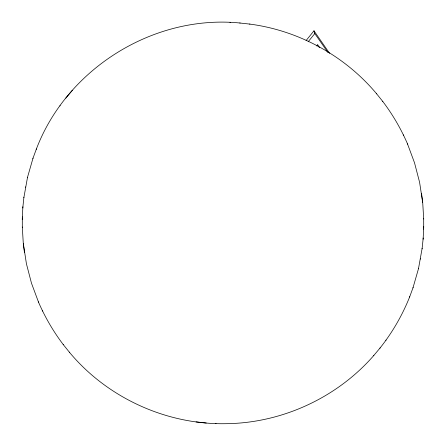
<?xml version="1.0" encoding="UTF-8"?>
<svg xmlns="http://www.w3.org/2000/svg" width="446" height="446" viewBox="0 0 446 446"><rect width="100%" height="100%" fill="white"/><g stroke="black" fill="none" stroke-linecap="round" stroke-linejoin="round"><path stroke-width="0.67" d="M22.306 227.014L23.281 243.315L26.425 263.77L31.471 283.165L38.523 302.165M22.345 216.873L22.3 219.449M423.655 229.127L423.7 226.551M423.694 218.986L422.719 202.685L419.575 182.23L414.529 162.835L407.477 143.835M22.818 208.003L22.908 206.76M423.092 239.24L423.182 237.997M22.328 217.191L22.846 207.518M423.154 238.482L423.672 228.809M23.867 197.65L27.513 177.307L33.015 158.157M412.985 287.843L418.487 268.693L422.133 248.35M22.874 207.106L23.911 197.193M422.089 248.807L423.126 238.894M25.455 187.231L25.528 186.885M27.423 177.72L27.513 177.307M418.487 268.693L418.577 268.28M420.472 259.115L420.545 258.769M36.265 149.338L36.41 148.936C67.101 68.221 154.199 14.3 240.143 23.03M379.908 348.187C392.229 332.71 402.259 315.439 409.59 297.064L409.735 296.662M32.887 158.514L36.41 148.936M409.59 297.064L413.113 287.486M316.894 46.083L317.597 44.5L319.041 46.992M59.92 105.947L60.149 105.657M72.414 90.265L65.846 98.114M69.308 352.123L69.559 352.429C107.57 398.01 166.598 424.832 225.916 423.694C281.816 423.137 336.808 397.832 373.586 355.735L373.843 355.417M385.851 340.343L386.08 340.053M306.101 40.553L313.984 30.796L329.572 53.375M308.186 41.746L314.787 33.578L313.984 30.796M373.586 355.735L380.154 347.886M229.93 22.412L230.32 22.445M249.548 24.078L249.933 24.106C298.781 30.557 344.78 55.811 376.441 93.571L376.692 93.877M196.067 421.894L206.242 422.998M215.68 423.555L216.07 423.588M239.758 23.002L249.933 24.106M382.596 101.253L382.83 101.537C392.781 114.683 401.11 129.028 407.633 144.169M38.367 301.83C44.89 316.972 53.219 331.317 63.17 344.463L63.404 344.747M376.441 93.571L382.83 101.537M63.17 344.463L69.559 352.429M314.787 33.578L328.005 52.561M319.124 47.137L319.375 47.571M403.396 134.909L403.569 135.289M42.431 310.711L42.604 311.091M421.554 193.402L422.685 202.395M24.446 252.598L23.315 243.605M423.694 218.473L423.7 227.577M22.3 218.423L22.306 227.527"/></g></svg>
